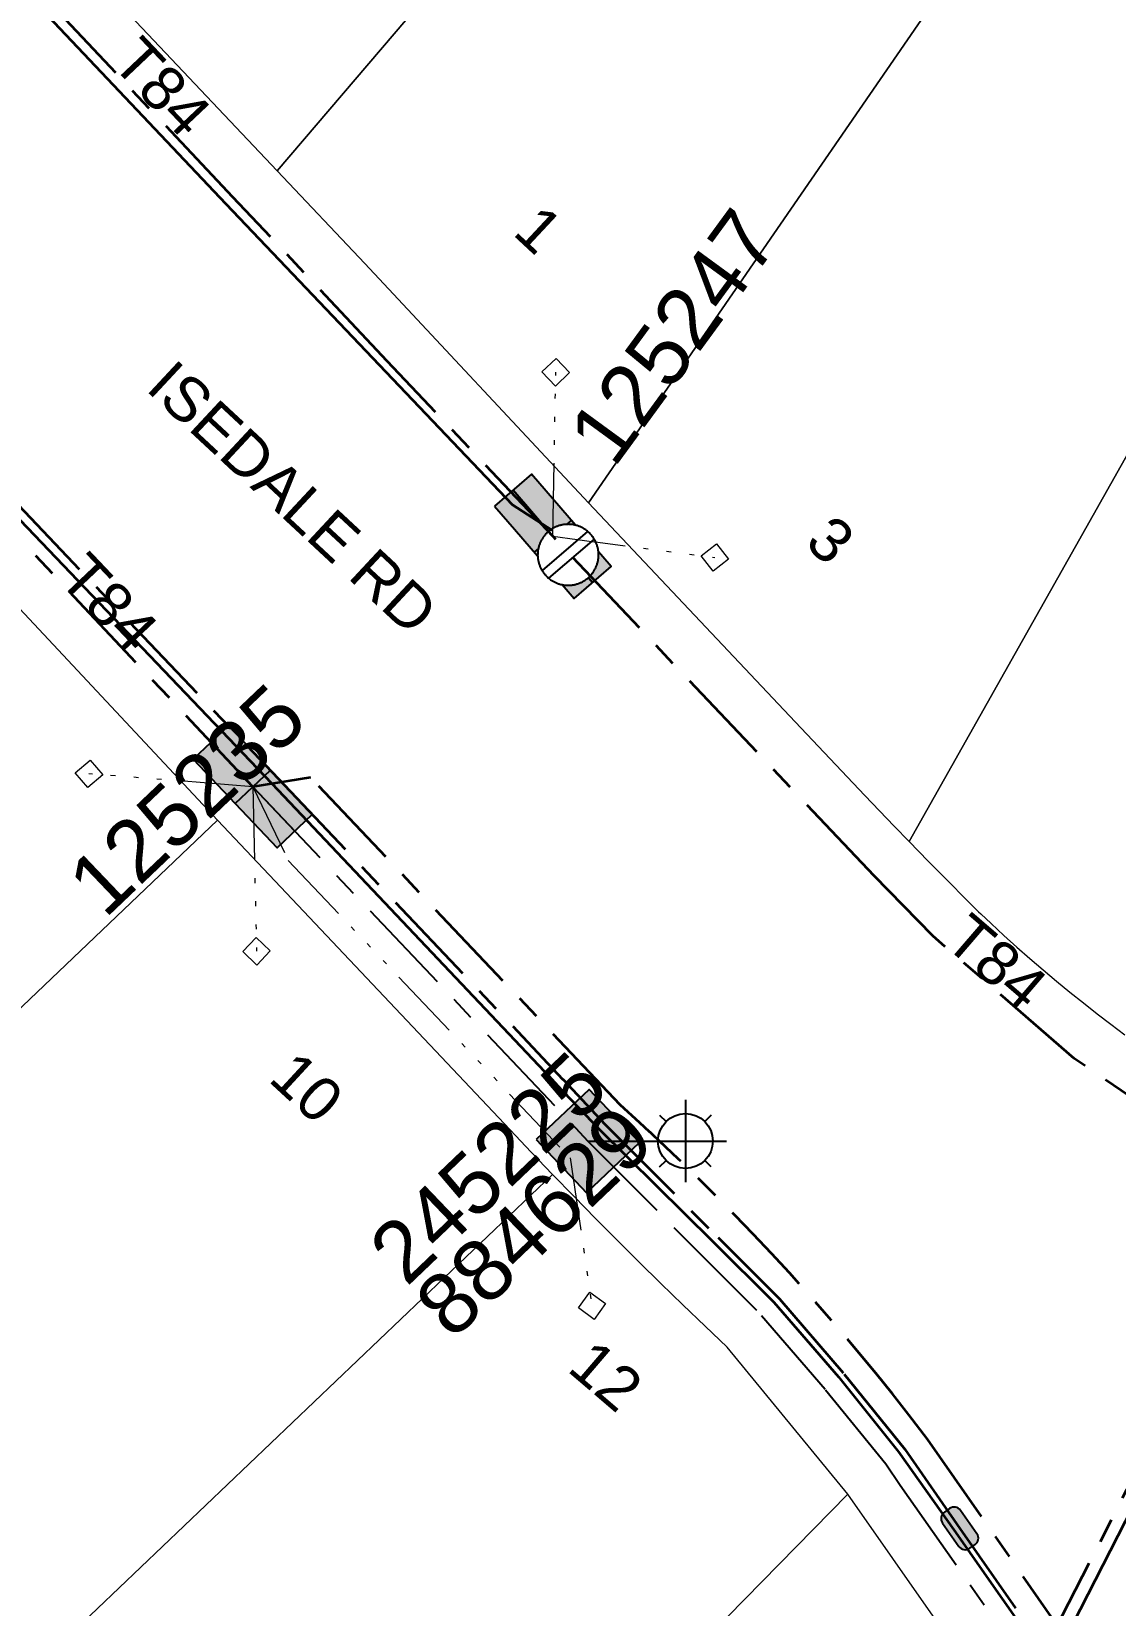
# Model space of a CAD drawing. Header units: metres. Extents: x 264899 to 270320, y 6185871 to 6191197.
# Drawn here: x 268324.9 to 268369.4, y 6186679.7 to 6186744.3 of the extents above; entities that cross this region are included whole.
import ezdxf
from ezdxf.enums import TextEntityAlignment as Align

# ---------------------------------------------------------------- set-up
doc = ezdxf.new("R2010")
doc.units = ezdxf.units.M
doc.linetypes.add('Cable Exist UG', pattern=[7, 4, -1, 1, -1])
doc.linetypes.add('PHANTOMX2', pattern=[6.6, 3, -0.75, 0.2, -0.75, 0.2, -0.75, 0.2, -0.75])
doc.layers.get('0').update_dxf_attribs({"color": 6})
for name, color, linetype, lineweight in [('_User_HV_Exist', 1, 'Continuous', 35), ('_User_LV_Exist', 5, 'Continuous', 35), ('Cadastre Land Parcels_SP_EXT', 118, 'Continuous', 15), ('Cadastre Roads_SP_EXT', 218, 'Continuous', 15), ('Mains_HV_EXT', 13, 'Continuous', 25), ('Mains_LV_EXT', 163, 'Continuous', 25), ('Mains_LV_SL_EXT', 135, 'Continuous', 25), ('Services_SP_EXT', 42, 'PHANTOMX2', 20)]:
    doc.layers.add(name, color=color, linetype=linetype, lineweight=lineweight)
for name, color, linetype in [('Equip_HV_EXT', 7, 'Continuous'), ('Equip_LV_EXT', 7, 'Continuous'), ('Equip_SP_SL_EXT', 7, 'Continuous'), ('SupportsUG_SP_LV_EXT', 7, 'Continuous'), ('SupportsUG_SP_LV_SL_EXT', 7, 'Continuous')]:
    doc.layers.add(name, color=color, linetype=linetype)
doc.layers.get('0').freeze()
doc.styles.add('COLUMN_LABEL', font='arial.ttf', dxfattribs={"height": 2})
doc.styles.add('iecARIAL', font='arial.ttf', dxfattribs={"height": 2})
doc.styles.add('POLE_LABEL', font='arial.ttf', dxfattribs={"height": 2})
doc.styles.add('SL_LABEL', font='arial.ttf', dxfattribs={"height": 2})
doc.styles.get("Standard").update_dxf_attribs({"font": 'arial.ttf'})
doc.linetypes.add('Cable E UG', pattern='A,5,-0.1,["E",Standard,S=1.5,R=0,X=0,Y=-0.75],-1.45', length=6.55)

# ---------------------------------------------------------------- blocks, each defined once
blk = doc.blocks.new('COLUMN_EXT')
blk.add_hatch(color=256).paths.add_polyline_path([(1.5, -1.5), (1.5, 1.5), (-1.5, 1.5), (-1.5, -1.5)])
blk.add_lwpolyline([(1.5, 1.5), (-1.5, 1.5), (-1.5, -1.5), (1.5, -1.5)], close=True)
at = {"flags": 9}
for tag, p in [('NOTES', (-1.813, 2)), ('STREETNAME', (-1.813, 1.6)), ('LOCATION', (-1.813, 1.4)), ('SUBURB', (-1.813, 1.8)), ('LEGEND', (-1.813, 1.2)), ('OWNED_BY', (-1.813, 0.6)), ('USAGE', (-1.813, 1)), ('STATE', (-1.813, 0.8)), ('COLUMN_TYPE', (-1.813, 0.4))]:
    blk.add_attdef(tag, text='', height=0.2, rotation=180, dxfattribs=at).set_placement(p, align=Align.MIDDLE_LEFT)
at = {"flags": 1}
blk.add_attdef('Z', (-1.813, 2.351), '', height=0.2, rotation=180, dxfattribs=at)
at = {"flags": 9}
for tag, style, p in [('STRUCTURE_PLANT_NUMBER', 'POLE_LABEL', (-1.813, -0.031)), ('STREET_CODE', 'COLUMN_LABEL', (-1.813, 0.2))]:
    blk.add_attdef(tag, text='', height=0.2, rotation=180, dxfattribs=dict(at, style=style)).set_placement(p, align=Align.MIDDLE_LEFT)
at = {"style": 'COLUMN_LABEL', "width": 0.9, "flags": 8}
blk.add_attdef('ASSET_NUM', text='', height=2, rotation=270, dxfattribs=at).set_placement((2, -4), align=Align.MIDDLE_LEFT)
blk = doc.blocks.new('PILLAR_EXT')
blk.add_hatch(color=256).paths.add_polyline_path([(-2.5, 1), (-2.5, -1), (2.5, -1), (2.5, 1)])
for p, q in [((0, 1), (0, -1)), ((-2.5, 0), (2.5, 0))]:
    blk.add_line(p, q)
at = {"ltscale": 10}
blk.add_line((2.5, 0), (-2.5, 0), dxfattribs=at)
blk.add_lwpolyline([(-2.5, -1), (-1.25, -1), (1.25, -1), (2.5, -1), (2.5, 1), (-2.5, 1)], close=True)
at = {"width": 0.9, "flags": 8}
blk.add_attdef('ASSET_NUM', text='', height=2, rotation=90, dxfattribs=at).set_placement((-2, 4), align=Align.MIDDLE_LEFT)
for tag, p, flags in [('OWNED_BY', (0, -0.2), 9), ('STATE', (0, -0.4), 9), ('SUPPORT_TYPE', (0, -0.6), 9), ('USAGE', (0, -0.8), 9), ('LEGEND', (0, -1), 9), ('LOCATION', (0, -1.2), 9), ('NOTES', (0, -1.4), 9), ('STREETNAME', (0, -1.8), 9), ('SUBURB', (0, -2), 1), ('PARENT', (0, -1.6), 9)]:
    blk.add_attdef(tag, p, '', height=0.2, dxfattribs=dict(flags=flags))
blk = doc.blocks.new('SL_LANTERN_EXT')
at = {"flags": 9}
for tag, p in [('LRATECODE', (-7.4, 0)), ('LOUTREACHVOCAB', (-7.2, 0)), ('LOUTREACH', (-7, 0)), ('LANTNUMBER', (-6.6, 0)), ('LNEW', (-6.4, 0)), ('LMASTVOCAB', (-6.2, 0)), ('LMAST', (-6, 0)), ('LLAMPVOCAB', (-5.8, 0)), ('LLAMP', (-5.6, 0)), ('LEXIST', (-5.4, 0)), ('LCHARGE3PERCENT', (-5.2, 0)), ('LCHARGE3', (-5, 0)), ('LCHARGE2PERCENT', (-4.8, 0)), ('LCHARGE2', (-4.6, 0)), ('LCHARGE1PERCENT', (-4.4, 0)), ('LCHARGE1', (-4.2, 0)), ('LCATEGORY', (-4, 0)), ('LBRACKETVOCAB', (-3.8, 0)), ('LBRACKET', (-3.6, 0)), ('LKINGHEIGHT', (-3.4, 0)), ('CREPLACE', (-3.2, 0)), ('CREMOVE', (-3, 0)), ('CNUMBER', (-2.8, 0)), ('CNEW', (-2.6, 0)), ('CEXIST', (-2.4, 0)), ('USAGE', (-2.2, 0)), ('STATE', (-2, 0)), ('OWNED_BY', (-1.8, 0)), ('ORIENTATION', (-1.6, 0)), ('OPERATING_VOLTAGE', (-1.4, 0)), ('NO_PHASES', (-1.2, 0)), ('LANTERN_TYPE', (-1, 0)), ('LANTERN_PURPOSE', (-0.8, 0)), ('CONTROL_TYPE', (-0.6, 0)), ('CONSTRUCTED_VOLTAGE', (-0.4, 0))]:
    blk.add_attdef(tag, text='', height=0.001, rotation=270, dxfattribs=at).set_placement(p, align=Align.MIDDLE_LEFT)
at = {"style": 'SL_LABEL', "flags": 9}
blk.add_attdef('STREET_CODE', text='', height=0.001, rotation=270, dxfattribs=at).set_placement((0.001, 0), align=Align.MIDDLE_LEFT)
at = {"flags": 1}
blk.add_attdef('Z', (0, 0), '', height=0.001, rotation=270, dxfattribs=at)
at = {"width": 0.9}
blk.add_attdef('LNUMBER', text='', height=1, dxfattribs=at).set_placement((7, -1), align=Align.MIDDLE_LEFT)
at = {"flags": 9}
for tag, p in [('LREMOVE', (0, -7.6)), ('LREPLACE', (0, -7.8)), ('LTYPE', (0, -8)), ('LTYPEVOCAB', (0, -8.2)), ('LEGEND', (0, -8.4)), ('SUBURB', (0, -8.6)), ('STREETNAME', (0, -8.8)), ('LOCATION', (0, -9)), ('NOTES', (0, -9.2)), ('MAINTAINED_BY', (0, -9.863))]:
    blk.add_attdef(tag, text='', height=0.001, dxfattribs=at).set_placement(p, align=Align.MIDDLE_LEFT)
blk.add_attdef('OPERATED_BY', (0, -9.607), '', height=0.001, dxfattribs=at)
blk.add_wipeout([(5.688, 0), (5.061, -1.061), (4, -1.688), (2.939, -1.061), (2.313, 0), (2.939, 1.061), (4, 1.687), (5.061, 1.061)])
for p, q in [((4, 1.687), (4, 0)), ((2.939, 1.061), (3.205, 0.795)), ((5.061, 1.061), (4.795, 0.795)), ((0, 0), (4, 0)), ((4, 0), (5.688, 0)), ((4, 0), (4, -1.688)), ((2.939, -1.061), (3.205, -0.795)), ((5.061, -1.061), (4.795, -0.795))]:
    blk.add_line(p, q)
blk.add_circle((4, 0), 1.125)
blk = doc.blocks.new('CCP_EXT')
at = {"flags": 9}
for tag, p in [('OWNED_BY', (0, -1)), ('USAGE', (0, -1.2)), ('STATE', (0, -1.8)), ('LEGEND', (0, -1.4)), ('LIFE_SUPPORT', (0, -1.6)), ('NOTES', (0, -2))]:
    blk.add_attdef(tag, text='', height=0.2, dxfattribs=at).set_placement(p, align=Align.MIDDLE_LEFT)
blk.add_wipeout([(0, 0.566), (0.566, 0), (0, -0.566), (-0.566, 0)])
blk.add_lwpolyline([(-0.566, 0), (0, 0.566), (0.566, 0), (0, -0.566), (-0.566, 0)])
at = {"flags": 1}
blk.add_attdef('Z', (0, 0), '', height=0.2, dxfattribs=at)
at = {"flags": 9}
for tag, p in [('CCP_TYPE', (0, 0)), ('OPERATING_VOLTAGE', (0, -0.6)), ('CONSTRUCTED_VOLTAGE', (0, -0.2)), ('NO_PHASES', (0, -0.4)), ('ORIENTATION', (0, -0.8))]:
    blk.add_attdef(tag, text='', height=0.2, dxfattribs=at).set_placement(p, align=Align.MIDDLE_LEFT)
blk = doc.blocks.new('HV_STJ_EXT')
h = blk.add_hatch(color=256)
edge = h.paths.add_edge_path()
edge.add_ellipse((-0.586, 0.131), major_axis=(0.226, 0.226), ratio=1, start_angle=44.99996, end_angle=135)
edge.add_line((-0.906, 0.131), (-0.906, -0.131))
edge.add_ellipse((-0.586, -0.131), major_axis=(0.226, 0.226), ratio=1, start_angle=134.99996, end_angle=225)
edge.add_line((-0.586, -0.451), (0.586, -0.451))
edge.add_ellipse((0.586, -0.131), major_axis=(-0.226, 0.226), ratio=1, start_angle=134.99996, end_angle=225)
edge.add_line((0.906, -0.131), (0.906, 0.131))
edge.add_ellipse((0.586, 0.131), major_axis=(-0.226, 0.226), ratio=1, start_angle=224.99996, end_angle=315)
edge.add_line((0.586, 0.451), (-0.586, 0.451))
blk.add_lwpolyline([(-0.906, 0.131), (-0.906, -0.131, 0.414214), (-0.586, -0.451), (0.586, -0.451, 0.414214), (0.906, -0.131), (0.906, 0.131, 0.414214), (0.586, 0.451), (-0.586, 0.451, 0.414214)], format="xyb", close=True)
for tag, flags, p in [('ORIENTATION', 9, (1.5, 0)), ('USAGE', 9, (1.5, -0.2)), ('LEGEND', 9, (1.5, -0.4)), ('NOTES', 9, (1.5, -0.6)), ('Z', 1, (1.5, -0.8))]:
    blk.add_attdef(tag, text='', height=0.2, dxfattribs=dict(flags=flags)).set_placement(p, align=Align.MIDDLE_LEFT)
blk = doc.blocks.new('LV_UG_LINKS_CLOSED_EXT')
at = {"layer": 'Equip_LV_EXT'}
for tag, flags, p in [('ACTUAL_STATUS', 9, (3, -2)), ('OPERATING_VOLTAGE', 9, (3, -2.6)), ('CONSTRUCTED_VOLTAGE', 9, (3, -2.2)), ('NO_PHASES', 9, (3, -2.4)), ('ORIENTATION', 9, (3, -2.8)), ('STATE', 9, (3, -3)), ('SWITCH_TYPE', 9, (3, -3.2)), ('OWNED_BY', 9, (3, -3.8)), ('USAGE', 9, (3, -3.4)), ('NOTES', 9, (3, -3.6)), ('TYPE', 9, (3, -4.6)), ('OPERATED_BY', 9, (3, -4)), ('MAINTAINED_BY', 9, (3, -4.2)), ('NUMBER_OF_PHASES', 9, (3, -4.4)), ('Z', 1, (3, -4.8))]:
    blk.add_attdef(tag, text='', height=0.2, dxfattribs=dict(at, flags=flags)).set_placement(p, align=Align.MIDDLE_LEFT)
blk.add_wipeout([(4, 1.25), (3.969, 1.25), (3.939, 1.248), (3.908, 1.247), (3.877, 1.244), (3.847, 1.241), (3.817, 1.236), (3.786, 1.232), (3.756, 1.226), (3.726, 1.22), (3.696, 1.213), (3.667, 1.205), (3.637, 1.196), (3.608, 1.187), (3.579, 1.177), (3.55, 1.166), (3.522, 1.155), (3.493, 1.143), (3.466, 1.13), (3.438, 1.117), (3.411, 1.102), (3.384, 1.088), (3.357, 1.072), (3.331, 1.056), (3.306, 1.039), (3.28, 1.022), (3.255, 1.004), (3.231, 0.985), (3.207, 0.966), (3.184, 0.947), (3.161, 0.926), (3.138, 0.905), (3.116, 0.884), (3.095, 0.862), (3.074, 0.839), (3.053, 0.816), (3.034, 0.793), (3.015, 0.769), (2.996, 0.745), (2.978, 0.72), (2.961, 0.694), (2.944, 0.669), (2.928, 0.643), (2.912, 0.616), (2.898, 0.589), (2.883, 0.562), (2.87, 0.534), (2.857, 0.507), (2.845, 0.478), (2.834, 0.45), (2.823, 0.421), (2.813, 0.392), (2.804, 0.363), (2.795, 0.333), (2.787, 0.304), (2.78, 0.274), (2.774, 0.244), (2.768, 0.214), (2.764, 0.183), (2.759, 0.153), (2.756, 0.123), (2.753, 0.092), (2.752, 0.061), (2.75, 0.031), (2.75, 0), (2.75, -0.031), (2.752, -0.061), (2.753, -0.092), (2.756, -0.123), (2.759, -0.153), (2.764, -0.183), (2.768, -0.214), (2.774, -0.244), (2.78, -0.274), (2.787, -0.304), (2.795, -0.333), (2.804, -0.363), (2.813, -0.392), (2.823, -0.421), (2.834, -0.45), (2.845, -0.478), (2.857, -0.507), (2.87, -0.534), (2.883, -0.562), (2.898, -0.589), (2.912, -0.616), (2.928, -0.643), (2.944, -0.669), (2.961, -0.694), (2.978, -0.72), (2.996, -0.745), (3.015, -0.769), (3.034, -0.793), (3.053, -0.816), (3.074, -0.839), (3.095, -0.862), (3.116, -0.884), (3.138, -0.905), (3.161, -0.926), (3.184, -0.947), (3.207, -0.966), (3.231, -0.985), (3.255, -1.004), (3.28, -1.022), (3.306, -1.039), (3.331, -1.056), (3.357, -1.072), (3.384, -1.088), (3.411, -1.102), (3.438, -1.117), (3.466, -1.13), (3.493, -1.143), (3.522, -1.155), (3.55, -1.166), (3.579, -1.177), (3.608, -1.187), (3.637, -1.196), (3.667, -1.205), (3.696, -1.213), (3.726, -1.22), (3.756, -1.226), (3.786, -1.232), (3.817, -1.236), (3.847, -1.241), (3.877, -1.244), (3.908, -1.247), (3.939, -1.248), (3.969, -1.25), (4, -1.25), (4.031, -1.25), (4.061, -1.248), (4.092, -1.247), (4.123, -1.244), (4.153, -1.241), (4.183, -1.236), (4.214, -1.232), (4.244, -1.226), (4.274, -1.22), (4.304, -1.213), (4.333, -1.205), (4.363, -1.196), (4.392, -1.187), (4.421, -1.177), (4.45, -1.166), (4.478, -1.155), (4.507, -1.143), (4.534, -1.13), (4.562, -1.117), (4.589, -1.102), (4.616, -1.088), (4.643, -1.072), (4.669, -1.056), (4.694, -1.039), (4.72, -1.022), (4.745, -1.004), (4.769, -0.985), (4.793, -0.966), (4.816, -0.947), (4.839, -0.926), (4.862, -0.905), (4.884, -0.884), (4.905, -0.862), (4.926, -0.839), (4.947, -0.816), (4.966, -0.793), (4.985, -0.769), (5.004, -0.745), (5.022, -0.72), (5.039, -0.694), (5.056, -0.669), (5.072, -0.643), (5.088, -0.616), (5.102, -0.589), (5.117, -0.562), (5.13, -0.534), (5.143, -0.507), (5.155, -0.478), (5.166, -0.45), (5.177, -0.421), (5.187, -0.392), (5.196, -0.363), (5.205, -0.333), (5.213, -0.304), (5.22, -0.274), (5.226, -0.244), (5.232, -0.214), (5.236, -0.183), (5.241, -0.153), (5.244, -0.123), (5.247, -0.092), (5.248, -0.061), (5.25, -0.031), (5.25, 0), (5.25, 0.031), (5.248, 0.061), (5.247, 0.092), (5.244, 0.123), (5.241, 0.153), (5.236, 0.183), (5.232, 0.214), (5.226, 0.244), (5.22, 0.274), (5.213, 0.304), (5.205, 0.333), (5.196, 0.363), (5.187, 0.392), (5.177, 0.421), (5.166, 0.45), (5.155, 0.478), (5.143, 0.507), (5.13, 0.534), (5.117, 0.562), (5.102, 0.589), (5.088, 0.616), (5.072, 0.643), (5.056, 0.669), (5.039, 0.694), (5.022, 0.72), (5.004, 0.745), (4.985, 0.769), (4.966, 0.793), (4.947, 0.816), (4.926, 0.839), (4.905, 0.862), (4.884, 0.884), (4.862, 0.905), (4.839, 0.926), (4.816, 0.947), (4.793, 0.966), (4.769, 0.985), (4.745, 1.004), (4.72, 1.022), (4.694, 1.039), (4.669, 1.056), (4.643, 1.072), (4.616, 1.088), (4.589, 1.102), (4.562, 1.117), (4.534, 1.13), (4.507, 1.143), (4.478, 1.155), (4.45, 1.166), (4.421, 1.177), (4.392, 1.187), (4.363, 1.196), (4.333, 1.205), (4.304, 1.213), (4.274, 1.22), (4.244, 1.226), (4.214, 1.232), (4.183, 1.236), (4.153, 1.241), (4.123, 1.244), (4.092, 1.247), (4.061, 1.248), (4.031, 1.25)]).dxf.layer = 'Equip_LV_EXT'
for p, q in [((3.792, 1.232), (3.792, -1.232)), ((4.208, 1.232), (4.208, -1.232))]:
    blk.add_line(p, q, dxfattribs=at)
at = {"layer": 'Equip_LV_EXT', "flags": 128}
blk.add_lwpolyline([(4, 1.25), (3.969, 1.25), (3.939, 1.248), (3.908, 1.247), (3.877, 1.244), (3.847, 1.241), (3.817, 1.236), (3.786, 1.232), (3.756, 1.226), (3.726, 1.22), (3.696, 1.213), (3.667, 1.205), (3.637, 1.196), (3.608, 1.187), (3.579, 1.177), (3.55, 1.166), (3.522, 1.155), (3.493, 1.143), (3.466, 1.13), (3.438, 1.117), (3.411, 1.102), (3.384, 1.088), (3.357, 1.072), (3.331, 1.056), (3.306, 1.039), (3.28, 1.022), (3.255, 1.004), (3.231, 0.985), (3.207, 0.966), (3.184, 0.947), (3.161, 0.926), (3.138, 0.905), (3.116, 0.884), (3.095, 0.862), (3.074, 0.839), (3.053, 0.816), (3.034, 0.793), (3.015, 0.769), (2.996, 0.745), (2.978, 0.72), (2.961, 0.694), (2.944, 0.669), (2.928, 0.643), (2.912, 0.616), (2.898, 0.589), (2.883, 0.562), (2.87, 0.534), (2.857, 0.507), (2.845, 0.478), (2.834, 0.45), (2.823, 0.421), (2.813, 0.392), (2.804, 0.363), (2.795, 0.333), (2.787, 0.304), (2.78, 0.274), (2.774, 0.244), (2.768, 0.214), (2.764, 0.183), (2.759, 0.153), (2.756, 0.123), (2.753, 0.092), (2.752, 0.061), (2.75, 0.031), (2.75, 0), (2.75, -0.031), (2.752, -0.061), (2.753, -0.092), (2.756, -0.123), (2.759, -0.153), (2.764, -0.183), (2.768, -0.214), (2.774, -0.244), (2.78, -0.274), (2.787, -0.304), (2.795, -0.333), (2.804, -0.363), (2.813, -0.392), (2.823, -0.421), (2.834, -0.45), (2.845, -0.478), (2.857, -0.507), (2.87, -0.534), (2.883, -0.562), (2.898, -0.589), (2.912, -0.616), (2.928, -0.643), (2.944, -0.669), (2.961, -0.694), (2.978, -0.72), (2.996, -0.745), (3.015, -0.769), (3.034, -0.793), (3.053, -0.816), (3.074, -0.839), (3.095, -0.862), (3.116, -0.884), (3.138, -0.905), (3.161, -0.926), (3.184, -0.947), (3.207, -0.966), (3.231, -0.985), (3.255, -1.004), (3.28, -1.022), (3.306, -1.039), (3.331, -1.056), (3.357, -1.072), (3.384, -1.088), (3.411, -1.102), (3.438, -1.117), (3.466, -1.13), (3.493, -1.143), (3.522, -1.155), (3.55, -1.166), (3.579, -1.177), (3.608, -1.187), (3.637, -1.196), (3.667, -1.205), (3.696, -1.213), (3.726, -1.22), (3.756, -1.226), (3.786, -1.232), (3.817, -1.236), (3.847, -1.241), (3.877, -1.244), (3.908, -1.247), (3.939, -1.248), (3.969, -1.25), (4, -1.25), (4.031, -1.25), (4.061, -1.248), (4.092, -1.247), (4.123, -1.244), (4.153, -1.241), (4.183, -1.236), (4.214, -1.232), (4.244, -1.226), (4.274, -1.22), (4.304, -1.213), (4.333, -1.205), (4.363, -1.196), (4.392, -1.187), (4.421, -1.177), (4.45, -1.166), (4.478, -1.155), (4.507, -1.143), (4.534, -1.13), (4.562, -1.117), (4.589, -1.102), (4.616, -1.088), (4.643, -1.072), (4.669, -1.056), (4.694, -1.039), (4.72, -1.022), (4.745, -1.004), (4.769, -0.985), (4.793, -0.966), (4.816, -0.947), (4.839, -0.926), (4.862, -0.905), (4.884, -0.884), (4.905, -0.862), (4.926, -0.839), (4.947, -0.816), (4.966, -0.793), (4.985, -0.769), (5.004, -0.745), (5.022, -0.72), (5.039, -0.694), (5.056, -0.669), (5.072, -0.643), (5.088, -0.616), (5.102, -0.589), (5.117, -0.562), (5.13, -0.534), (5.143, -0.507), (5.155, -0.478), (5.166, -0.45), (5.177, -0.421), (5.187, -0.392), (5.196, -0.363), (5.205, -0.333), (5.213, -0.304), (5.22, -0.274), (5.226, -0.244), (5.232, -0.214), (5.236, -0.183), (5.241, -0.153), (5.244, -0.123), (5.247, -0.092), (5.248, -0.061), (5.25, -0.031), (5.25, 0), (5.25, 0.031), (5.248, 0.061), (5.247, 0.092), (5.244, 0.123), (5.241, 0.153), (5.236, 0.183), (5.232, 0.214), (5.226, 0.244), (5.22, 0.274), (5.213, 0.304), (5.205, 0.333), (5.196, 0.363), (5.187, 0.392), (5.177, 0.421), (5.166, 0.45), (5.155, 0.478), (5.143, 0.507), (5.13, 0.534), (5.117, 0.562), (5.102, 0.589), (5.088, 0.616), (5.072, 0.643), (5.056, 0.669), (5.039, 0.694), (5.022, 0.72), (5.004, 0.745), (4.985, 0.769), (4.966, 0.793), (4.947, 0.816), (4.926, 0.839), (4.905, 0.862), (4.884, 0.884), (4.862, 0.905), (4.839, 0.926), (4.816, 0.947), (4.793, 0.966), (4.769, 0.985), (4.745, 1.004), (4.72, 1.022), (4.694, 1.039), (4.669, 1.056), (4.643, 1.072), (4.616, 1.088), (4.589, 1.102), (4.562, 1.117), (4.534, 1.13), (4.507, 1.143), (4.478, 1.155), (4.45, 1.166), (4.421, 1.177), (4.392, 1.187), (4.363, 1.196), (4.333, 1.205), (4.304, 1.213), (4.274, 1.22), (4.244, 1.226), (4.214, 1.232), (4.183, 1.236), (4.153, 1.241), (4.123, 1.244), (4.092, 1.247), (4.061, 1.248), (4.031, 1.25)], close=True, dxfattribs=at)

msp = doc.modelspace()

# ---------------------------------------------------------------- linework, layer by layer
at = {"layer": '_User_HV_Exist', "linetype": 'Cable Exist UG'}
msp.add_lwpolyline([(268362.99, 6186682.84), (268366.473, 6186677.861), (268376.118, 6186696.636), (268376.118, 6186696.636), (268381.862, 6186697.684), (268400.431, 6186686.706), (268400.431, 6186686.706), (268401.946, 6186681.13), (268402.453, 6186680.587), (268402.453, 6186680.587, 0.068341), (268419.853, 6186666.396)], format="xyb", dxfattribs=at)
at = {"layer": 'Cadastre Land Parcels_SP_EXT', "linetype": 'Continuous'}
for points in [[(268322.202, 6186752.068), (268334.994, 6186738.544), (268357.947, 6186765.446)], [(268369.911, 6186726.979), (268360.913, 6186711.02), (268361.695, 6186710.217), (268362.482, 6186709.42), (268363.272, 6186708.627), (268363.755, 6186708.143), (268363.854, 6186708.05), (268364.276, 6186707.654), (268364.801, 6186707.171), (268365.333, 6186706.694), (268365.869, 6186706.222), (268366.411, 6186705.757), (268366.957, 6186705.298), (268367.509, 6186704.845), (268368.066, 6186704.398), (268368.627, 6186703.958), (268369.193, 6186703.523), (268369.764, 6186703.095)], [(268364.035, 6186676.185), (268358.401, 6186684.243), (268333.047, 6186658.382)]]:
    msp.add_lwpolyline(points, dxfattribs=at)
for points in [[(268367.595, 6186753.744), (268357.947, 6186765.446), (268334.994, 6186738.544), (268338.599, 6186734.735), (268347.767, 6186724.922), (268367.595, 6186753.744)], [(268369.911, 6186726.979), (268377.951, 6186741.18), (268367.595, 6186753.744), (268347.767, 6186724.922), (268356.246, 6186715.94), (268359.102, 6186712.914), (268359.703, 6186712.28), (268360.307, 6186711.648), (268360.913, 6186711.02), (268369.911, 6186726.979)], [(268332.554, 6186711.9), (268322.048, 6186723.126), (268318.835, 6186726.522), (268291.278, 6186700.18), (268305.006, 6186685.631), (268332.554, 6186711.9)], [(268346.295, 6186697.363), (268345.42, 6186698.274), (268344.551, 6186699.19), (268332.554, 6186711.9), (268305.006, 6186685.631), (268318.734, 6186671.079), (268346.295, 6186697.363)], [(268358.401, 6186684.243), (268353.46, 6186690.277), (268352.546, 6186691.144), (268351.639, 6186692.017), (268350.735, 6186692.895), (268349.837, 6186693.779), (268349.49, 6186694.125), (268348.944, 6186694.667), (268348.056, 6186695.561), (268347.173, 6186696.46), (268346.295, 6186697.363), (268318.734, 6186671.079), (268333.047, 6186658.382), (268358.401, 6186684.243)]]:
    msp.add_lwpolyline(points, close=True, dxfattribs=at)
at = {"layer": 'Mains_HV_EXT', "linetype": 'Cable Exist UG'}
msp.add_lwpolyline([(268362.99, 6186682.84), (268366.473, 6186677.861), (268376.118, 6186696.636), (268376.118, 6186696.636), (268381.862, 6186697.684), (268400.431, 6186686.706), (268400.431, 6186686.706), (268401.946, 6186681.13), (268402.453, 6186680.587), (268402.453, 6186680.587, 0.068341), (268419.853, 6186666.396)], format="xyb", dxfattribs=at)

# ---------------------------------------------------------------- block references
at = {"layer": 'Equip_HV_EXT', "rotation": 305.0508433522222}
msp.add_blockref('HV_STJ_EXT', (268362.99, 6186682.84), dxfattribs=at)
at = {"layer": 'SupportsUG_SP_LV_EXT'}
ref = msp.add_blockref('PILLAR_EXT', (268346.302, 6186723.546), dxfattribs=dict(at, rotation=310.6924822915586))
ref.add_attrib('ASSET_NUM', '125247', dxfattribs={"layer": '0', "height": 2.5, "rotation": 53.82774, "style": 'iecARIAL'}).set_placement((268347.802, 6186727.046), align=Align.MIDDLE_LEFT)
ref = msp.add_blockref('PILLAR_EXT', (268334.002, 6186713.269), dxfattribs=dict(at, rotation=133.4352358000296))
ref.add_attrib('ASSET_NUM', '125235', dxfattribs={"layer": '0', "height": 2.5, "rotation": 43.63941, "style": 'iecARIAL'}).set_placement((268335.502, 6186716.769), align=Align.MIDDLE_RIGHT)
at = {"layer": 'SupportsUG_SP_LV_SL_EXT'}
ref = msp.add_blockref('COLUMN_EXT', (268347.742, 6186698.734), dxfattribs=dict(at, rotation=133.4554026043892))
ref.add_attrib('ASSET_NUM', '884629', dxfattribs={"layer": '0', "height": 2.5, "rotation": 43.7346, "style": 'COLUMN_LABEL'}).set_placement((268349.742, 6186699.484), align=Align.MIDDLE_RIGHT)

# ---------------------------------------------------------------- texts
at = {"layer": 'Cadastre Land Parcels_SP_EXT'}
for s, rotation, p in [('1', 317.00965, (268344.609, 6186735.96)), ('3', 317.30202, (268356.579, 6186723.213)), ('10', 317.29951, (268334.586, 6186701.226)), ('12', 319.40314, (268346.84, 6186689.334))]:
    msp.add_text(s, height=1.8, rotation=rotation, dxfattribs=at).set_placement(p)
at = {"layer": 'Cadastre Roads_SP_EXT'}
msp.add_text('ISEDALE RD', height=1.8, rotation=317.05403, dxfattribs=at).set_placement((268329.559, 6186729.571))
at = {"layer": 'Mains_LV_EXT'}
for rotation, p in [(313.43527, (268328.138, 6186742.939)), (313.43524, (268325.962, 6186721.767)), (319.32653, (268362.271, 6186706.812))]:
    msp.add_text('T84', height=1.8, rotation=rotation, dxfattribs=at).set_placement(p)

# ---------------------------------------------------------------- next in the draw order: block references
at = {"layer": 'Equip_LV_EXT', "rotation": 310.6924822915586}
msp.add_blockref('LV_UG_LINKS_CLOSED_EXT', (268344.324, 6186725.821), dxfattribs=at)
at = {"layer": 'Equip_SP_SL_EXT'}
ref = msp.add_blockref('SL_LANTERN_EXT', (268347.742, 6186698.734), dxfattribs=at)
ref.add_attrib('ASSET_NUM', '245225', dxfattribs={"layer": '0', "height": 2.5, "rotation": 43.7346, "style": 'iecARIAL'}).set_placement((268349.242, 6186700.234), align=Align.BOTTOM_RIGHT)
at = {"layer": 'Services_SP_EXT'}
for p, rotation in [((268346.424, 6186730.276), 268.6924825240815), ((268352.949, 6186722.674), 172.6924826045154), ((268327.281, 6186713.803), 355.4352357739707), ((268334.153, 6186706.521), 91.4352357428781)]:
    msp.add_blockref('CCP_EXT', p, dxfattribs=dict(at, rotation=rotation))

# ---------------------------------------------------------------- next in the draw order: linework, layer by layer
at = {"layer": '_User_HV_Exist', "linetype": 'Cable E UG'}
msp.add_lwpolyline([(268295.678, 6186835.402), (268291.222, 6186831.449), (268307.426, 6186814.433), (268307.426, 6186814.433), (268294.916, 6186802.608), (268294.056, 6186801.873), (268293.4, 6186778.149), (268303.707, 6186767.247), (268306.146, 6186765.439), (268306.146, 6186765.439), (268320.469, 6186750.312), (268332.89, 6186737.193), (268344.647, 6186724.841), (268346.262, 6186723.794)], dxfattribs=at)
at = {"layer": '_User_LV_Exist', "linetype": 'Cable Exist UG'}
for points in [[(268346.302, 6186723.546), (268339.516, 6186730.734), (268339.516, 6186730.734), (268333.187, 6186737.464), (268321.485, 6186749.884), (268319.986, 6186748.496), (268319.986, 6186748.496), (268303.836, 6186765.64), (268294.94, 6186757.515), (268293.728, 6186758.859), (268283.628, 6186769.535), (268268.56, 6186769.902), (268246.16, 6186748.889)], [(268403.32, 6186731.251), (268404.398, 6186728.836), (268404.398, 6186728.836), (268402.541, 6186724.831), (268399.976, 6186719.707), (268397.403, 6186714.563), (268396.711, 6186713.311), (268395.939, 6186712.15), (268394.766, 6186710.668), (268394.766, 6186710.668), (268383.485, 6186696.964), (268376.457, 6186695.68), (268373.441, 6186696.063), (268371.396, 6186697.339), (268372.266, 6186698.996), (268372.266, 6186698.996), (268367.687, 6186702.122), (268361.882, 6186707.154), (268359.476, 6186709.614), (268346.302, 6186723.546)], [(268334.002, 6186713.269), (268320.281, 6186727.88)]]:
    msp.add_lwpolyline(points, dxfattribs=at)
at = {"layer": 'Mains_HV_EXT', "linetype": 'Cable E UG'}
msp.add_lwpolyline([(268295.678, 6186835.402), (268291.222, 6186831.449), (268307.426, 6186814.433), (268307.426, 6186814.433), (268294.916, 6186802.608), (268294.056, 6186801.873), (268293.4, 6186778.149), (268303.707, 6186767.247), (268306.146, 6186765.439), (268306.146, 6186765.439), (268320.469, 6186750.312), (268332.89, 6186737.193), (268344.647, 6186724.841), (268346.262, 6186723.794)], dxfattribs=at)
at = {"layer": 'Mains_LV_EXT', "linetype": 'Cable Exist UG'}
for points in [[(268346.302, 6186723.546), (268339.516, 6186730.734), (268339.516, 6186730.734), (268333.187, 6186737.464), (268321.485, 6186749.884), (268319.986, 6186748.496), (268319.986, 6186748.496), (268303.836, 6186765.64), (268294.94, 6186757.515), (268293.728, 6186758.859), (268283.628, 6186769.535), (268268.56, 6186769.902), (268246.16, 6186748.889)], [(268403.32, 6186731.251), (268404.398, 6186728.836), (268404.398, 6186728.836), (268402.541, 6186724.831), (268399.976, 6186719.707), (268397.403, 6186714.563), (268396.711, 6186713.311), (268395.939, 6186712.15), (268394.766, 6186710.668), (268394.766, 6186710.668), (268383.485, 6186696.964), (268376.457, 6186695.68), (268373.441, 6186696.063), (268371.396, 6186697.339), (268372.266, 6186698.996), (268372.266, 6186698.996), (268367.687, 6186702.122), (268361.882, 6186707.154), (268359.476, 6186709.614), (268346.302, 6186723.546)], [(268334.002, 6186713.269), (268320.281, 6186727.88)]]:
    msp.add_lwpolyline(points, dxfattribs=at)
at = {"layer": 'Mains_LV_SL_EXT', "linetype": 'Cable Exist UG'}
msp.add_lwpolyline([(268334.002, 6186713.269), (268347.742, 6186698.734)], dxfattribs=at)
at = {"layer": 'Services_SP_EXT'}
for points in [[(268346.302, 6186723.546), (268346.425, 6186730.276)], [(268346.302, 6186723.546), (268352.949, 6186722.674)], [(268334.001, 6186713.269), (268327.281, 6186713.803)], [(268334.001, 6186713.269), (268334.153, 6186706.521)]]:
    msp.add_lwpolyline(points, dxfattribs=at)

# ---------------------------------------------------------------- next in the draw order: block references
at = {"layer": 'Services_SP_EXT', "rotation": 98.75453519483303}
msp.add_blockref('CCP_EXT', (268347.911, 6186691.976), dxfattribs=at)

# ---------------------------------------------------------------- next in the draw order: linework, layer by layer
at = {"layer": '_User_HV_Exist', "linetype": 'Cable Exist UG'}
msp.add_lwpolyline([(268246.16, 6186748.889), (268247.84, 6186748.982), (268251.555, 6186752.495), (268268.943, 6186768.982), (268268.943, 6186768.982), (268283.125, 6186768.574), (268324.132, 6186725.097), (268335.036, 6186713.612), (268335.036, 6186713.612), (268346.707, 6186701.278), (268346.726, 6186701.258), (268348.455, 6186699.416), (268353.08, 6186694.772), (268353.08, 6186694.772), (268355.595, 6186692.261), (268358.256, 6186689.169), (268360.735, 6186686.09), (268362.99, 6186682.84)], dxfattribs=at)
at = {"layer": '_User_HV_Exist', "linetype": 'Cable E UG'}
msp.add_lwpolyline([(268248.423, 6186748.744), (268251.998, 6186752.133), (268269.198, 6186768.476), (268282.968, 6186768.075), (268323.865, 6186724.843), (268334.775, 6186713.401), (268346.441, 6186701.08), (268346.461, 6186701.059), (268348.206, 6186699.226), (268352.862, 6186694.613), (268355.372, 6186692.125), (268358.021, 6186689.058), (268360.485, 6186685.984), (268362.743, 6186682.777), (268366.709, 6186677.123), (268376.57, 6186696.403), (268381.876, 6186697.374), (268400.106, 6186686.611), (268401.603, 6186681.118), (268402.194, 6186680.486), (268402.194, 6186680.486, 0.068306), (268419.699, 6186666.226)], format="xyb", dxfattribs=at)
at = {"layer": '_User_LV_Exist', "linetype": 'Cable Exist UG'}
msp.add_lwpolyline([(268350.503, 6186642.936), (268353.414, 6186646.36), (268353.414, 6186646.36), (268358.457, 6186652.808), (268365.371, 6186665.662), (268367.354, 6186665.15), (268367.354, 6186665.15), (268368.844, 6186668.118), (268367.883, 6186677.581), (268361.667, 6186686.501), (268360.901, 6186687.5), (268360.901, 6186687.5, 0.044653), (268349.067, 6186700.217), (268349.067, 6186700.217), (268336.372, 6186713.648), (268334.002, 6186713.269)], format="xyb", dxfattribs=at)
at = {"layer": 'Mains_HV_EXT', "linetype": 'Cable Exist UG'}
msp.add_lwpolyline([(268246.16, 6186748.889), (268247.84, 6186748.982), (268251.555, 6186752.495), (268268.943, 6186768.982), (268268.943, 6186768.982), (268283.125, 6186768.574), (268324.132, 6186725.097), (268335.036, 6186713.612), (268335.036, 6186713.612), (268346.707, 6186701.278), (268346.726, 6186701.258), (268348.455, 6186699.416), (268353.08, 6186694.772), (268353.08, 6186694.772), (268355.595, 6186692.261), (268358.256, 6186689.169), (268360.735, 6186686.09), (268362.99, 6186682.84)], dxfattribs=at)
at = {"layer": 'Mains_HV_EXT', "linetype": 'Cable E UG'}
msp.add_lwpolyline([(268248.423, 6186748.744), (268251.998, 6186752.133), (268269.198, 6186768.476), (268282.968, 6186768.075), (268323.865, 6186724.843), (268334.775, 6186713.401), (268346.441, 6186701.08), (268346.461, 6186701.059), (268348.206, 6186699.226), (268352.862, 6186694.613), (268355.372, 6186692.125), (268358.021, 6186689.058), (268360.485, 6186685.984), (268362.743, 6186682.777), (268366.709, 6186677.123), (268376.57, 6186696.403), (268381.876, 6186697.374), (268400.106, 6186686.611), (268401.603, 6186681.118), (268402.194, 6186680.486), (268402.194, 6186680.486, 0.068306), (268419.699, 6186666.226)], format="xyb", dxfattribs=at)
at = {"layer": 'Mains_LV_EXT', "linetype": 'Cable Exist UG'}
msp.add_lwpolyline([(268350.503, 6186642.936), (268353.414, 6186646.36), (268353.414, 6186646.36), (268358.457, 6186652.808), (268365.371, 6186665.662), (268367.354, 6186665.15), (268367.354, 6186665.15), (268368.844, 6186668.118), (268367.883, 6186677.581), (268361.667, 6186686.501), (268360.901, 6186687.5), (268360.901, 6186687.5, 0.044653), (268349.067, 6186700.217), (268349.067, 6186700.217), (268336.372, 6186713.648), (268334.002, 6186713.269)], format="xyb", dxfattribs=at)
at = {"layer": 'Mains_LV_SL_EXT', "linetype": 'Cable Exist UG'}
msp.add_lwpolyline([(268347.742, 6186698.734), (268351.833, 6186694.625), (268351.833, 6186694.625), (268354.864, 6186691.579), (268357.487, 6186688.53), (268359.959, 6186685.483), (268360.554, 6186684.62), (268360.554, 6186684.62), (268365.957, 6186676.884), (268366.741, 6186669.093), (268366.316, 6186667.516)], dxfattribs=at)
at = {"layer": 'Services_SP_EXT'}
msp.add_lwpolyline([(268334.001, 6186713.269), (268335.457, 6186710.246), (268335.457, 6186710.246), (268347.015, 6186698.044), (268347.911, 6186691.976)], dxfattribs=at)

doc.saveas('drawing.dxf')
